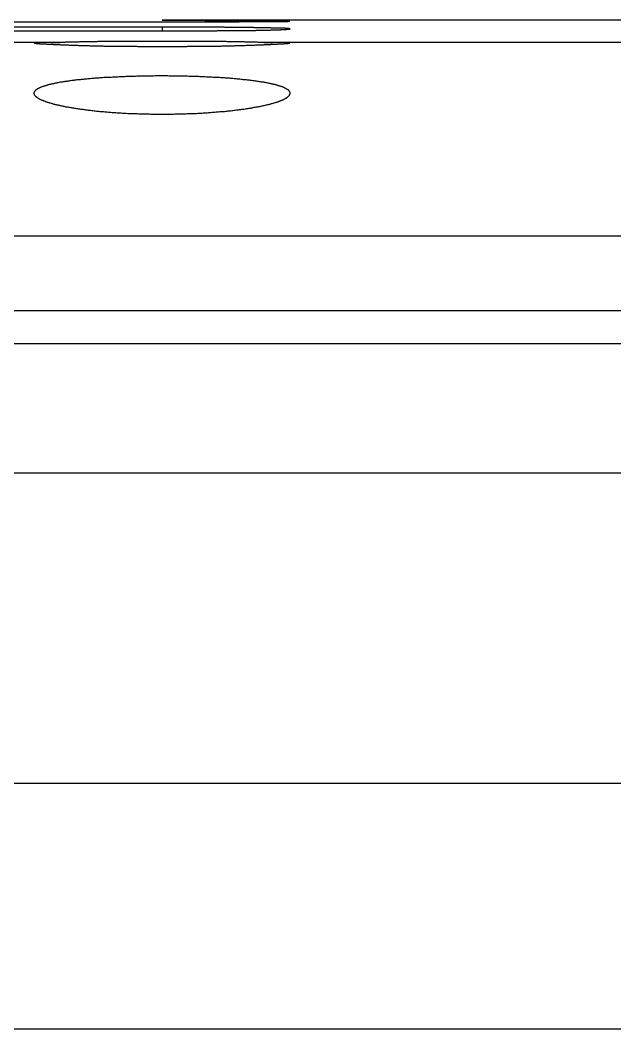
# Model space of a CAD drawing. Header units: millimetres. Extents: x -945625 to 316, y 6 to 533140.
# Drawn here: x -945368.2 to -945364.37, y 532390.01 to 532396.51 of the extents above; entities that cross this region are included whole.
import ezdxf

# ---------------------------------------------------------------- set-up
doc = ezdxf.new("R2010")
doc.units = ezdxf.units.MM
doc.header["$LTSCALE"] = 4

msp = doc.modelspace()

# ---------------------------------------------------------------- linework, layer by layer
at = {"color": 7, "linetype": 'Continuous'}
for p, q in [((-945370.2844, 532396.4981), (-945367.2844, 532396.4981)), ((-945354.8844, 532396.5092), (-945367.2844, 532396.5092)), ((-945367.2844, 532396.4646), (-945370.2844, 532396.4646)), ((-945370.2844, 532396.4399), (-945367.2844, 532396.4399)), ((-945367.2844, 532396.4646), (-945367.2844, 532396.4399)), ((-945367.9958, 532396.3653), (-945369.9729, 532396.3653)), ((-945367.9958, 532396.3652), (-945367.9406, 532396.3652)), ((-945366.6282, 532396.3652), (-945366.573, 532396.3652)), ((-945354.8844, 532396.3653), (-945366.573, 532396.3653)), ((-945354.8844, 532395.118), (-945400.8844, 532395.118)), ((-945400.8844, 532394.6388), (-945354.8844, 532394.6388)), ((-945462.6844, 532394.425), (-945343.4844, 532394.425)), ((-945343.4844, 532393.589), (-945462.6844, 532393.589)), ((-945343.4844, 532391.5908), (-945462.6844, 532391.5908)), ((-945454.4844, 532390.0092), (-945353.8844, 532390.0092))]:
    msp.add_line(p, q, dxfattribs=at)
for points in [[(-945367.2845, 532396.4977), (-945367.2775, 532396.4977), (-945367.2705, 532396.4977), (-945367.2635, 532396.4977), (-945367.2575, 532396.4977), (-945367.2505, 532396.4977), (-945367.2435, 532396.4977), (-945367.2365, 532396.4977), (-945367.2295, 532396.4977), (-945367.2235, 532396.4977), (-945367.2165, 532396.4977), (-945367.2095, 532396.4977), (-945367.2025, 532396.4977), (-945367.1965, 532396.4977), (-945367.1895, 532396.4977), (-945367.1825, 532396.4977), (-945367.1755, 532396.4977), (-945367.1695, 532396.4977), (-945367.1625, 532396.4977), (-945367.1555, 532396.4977), (-945367.1495, 532396.4977), (-945367.1425, 532396.4977), (-945367.1355, 532396.4977), (-945367.1295, 532396.4987), (-945367.1225, 532396.4987), (-945367.1165, 532396.4987), (-945367.1095, 532396.4987), (-945367.1025, 532396.4987), (-945367.0965, 532396.4987), (-945367.0895, 532396.4987), (-945367.0835, 532396.4987), (-945367.0765, 532396.4987), (-945367.0705, 532396.4987), (-945367.0635, 532396.4987), (-945367.0575, 532396.4987), (-945367.0505, 532396.4987), (-945367.0445, 532396.4987), (-945367.0375, 532396.4987), (-945367.0315, 532396.4987), (-945367.0245, 532396.4987), (-945367.0185, 532396.4987), (-945367.0125, 532396.4987), (-945367.0055, 532396.4987), (-945366.9995, 532396.4987), (-945366.9935, 532396.4987), (-945366.9865, 532396.4987), (-945366.9805, 532396.4987), (-945366.9745, 532396.4987), (-945366.9685, 532396.4987), (-945366.9615, 532396.4987), (-945366.9555, 532396.4987), (-945366.9495, 532396.4987), (-945366.9435, 532396.4987), (-945366.9375, 532396.4987), (-945366.9315, 532396.4987), (-945366.9255, 532396.4987), (-945366.9195, 532396.4987), (-945366.9125, 532396.4987), (-945366.9065, 532396.4987), (-945366.9005, 532396.4987), (-945366.8945, 532396.4987), (-945366.8895, 532396.4987), (-945366.8835, 532396.4987), (-945366.8775, 532396.4987), (-945366.8715, 532396.4987), (-945366.8655, 532396.4987), (-945366.8595, 532396.4987), (-945366.8535, 532396.4987), (-945366.8485, 532396.4987), (-945366.8425, 532396.4987), (-945366.8365, 532396.4987), (-945366.8315, 532396.4987), (-945366.8255, 532396.4987), (-945366.8195, 532396.4987), (-945366.8145, 532396.4987), (-945366.8085, 532396.4987), (-945366.8035, 532396.4987), (-945366.7975, 532396.4987), (-945366.7925, 532396.4987), (-945366.7865, 532396.4987), (-945366.7815, 532396.4997), (-945366.7755, 532396.4997), (-945366.7705, 532396.4997), (-945366.7655, 532396.4997), (-945366.7595, 532396.4997), (-945366.7545, 532396.4997), (-945366.7495, 532396.4997), (-945366.7445, 532396.4997), (-945366.7395, 532396.4997), (-945366.7335, 532396.4997), (-945366.7285, 532396.4997), (-945366.7235, 532396.4997), (-945366.7185, 532396.4997), (-945366.7145, 532396.4997), (-945366.7095, 532396.4997), (-945366.7045, 532396.4997), (-945366.6995, 532396.4997), (-945366.6945, 532396.4997), (-945366.6905, 532396.4997), (-945366.6855, 532396.4997), (-945366.6805, 532396.4997), (-945366.6765, 532396.4997), (-945366.6715, 532396.4997), (-945366.6675, 532396.4997), (-945366.6625, 532396.4997), (-945366.6585, 532396.4997), (-945366.6535, 532396.4997), (-945366.6495, 532396.4997), (-945366.6455, 532396.4997), (-945366.6405, 532396.4997), (-945366.6365, 532396.4997), (-945366.6325, 532396.4997), (-945366.6285, 532396.4997), (-945366.6245, 532396.4997), (-945366.6205, 532396.5007), (-945366.6165, 532396.5007), (-945366.6125, 532396.5007), (-945366.6085, 532396.5007), (-945366.6045, 532396.5007), (-945366.6005, 532396.5007), (-945366.5975, 532396.5007), (-945366.5935, 532396.5007), (-945366.5895, 532396.5007), (-945366.5865, 532396.5007), (-945366.5825, 532396.5007), (-945366.5795, 532396.5007), (-945366.5755, 532396.5007), (-945366.5725, 532396.5007), (-945366.5685, 532396.5007), (-945366.5655, 532396.5007), (-945366.5625, 532396.5007), (-945366.5595, 532396.5007), (-945366.5555, 532396.5007), (-945366.5525, 532396.5007), (-945366.5495, 532396.5007), (-945366.5465, 532396.5007), (-945366.5435, 532396.5007), (-945366.5405, 532396.5007), (-945366.5375, 532396.5007), (-945366.5345, 532396.5007), (-945366.5325, 532396.5007), (-945366.5295, 532396.5007), (-945366.5265, 532396.5007), (-945366.5245, 532396.5017), (-945366.5215, 532396.5017), (-945366.5185, 532396.5017), (-945366.5165, 532396.5017), (-945366.5135, 532396.5017), (-945366.5115, 532396.5017), (-945366.5095, 532396.5017), (-945366.5065, 532396.5017), (-945366.5045, 532396.5017), (-945366.5025, 532396.5017), (-945366.5005, 532396.5017), (-945366.4985, 532396.5017), (-945366.4965, 532396.5017), (-945366.4925, 532396.5017), (-945366.4905, 532396.5017), (-945366.4885, 532396.5017), (-945366.4865, 532396.5017), (-945366.4835, 532396.5017), (-945366.4815, 532396.5017), (-945366.4785, 532396.5017), (-945366.4755, 532396.5017), (-945366.4725, 532396.5017), (-945366.4705, 532396.5027), (-945366.4675, 532396.5027), (-945366.4645, 532396.5027), (-945366.4625, 532396.5027), (-945366.4605, 532396.5027), (-945366.4635, 532396.5037), (-945366.4655, 532396.5037), (-945366.4685, 532396.5037), (-945366.4715, 532396.5037), (-945366.4735, 532396.5037), (-945366.4765, 532396.5037), (-945366.4805, 532396.5037), (-945366.4835, 532396.5037), (-945366.4855, 532396.5037), (-945366.4885, 532396.5037), (-945366.4905, 532396.5037), (-945366.4925, 532396.5037), (-945366.4945, 532396.5037), (-945366.4985, 532396.5037), (-945366.5005, 532396.5037), (-945366.5025, 532396.5037), (-945366.5045, 532396.5037), (-945366.5065, 532396.5047), (-945366.5095, 532396.5047), (-945366.5115, 532396.5047), (-945366.5135, 532396.5047), (-945366.5165, 532396.5047), (-945366.5185, 532396.5047), (-945366.5215, 532396.5047), (-945366.5245, 532396.5047), (-945366.5265, 532396.5047), (-945366.5295, 532396.5047), (-945366.5325, 532396.5047), (-945366.5355, 532396.5047), (-945366.5385, 532396.5047), (-945366.5405, 532396.5047), (-945366.5435, 532396.5047), (-945366.5465, 532396.5047), (-945366.5495, 532396.5047), (-945366.5535, 532396.5047), (-945366.5565, 532396.5047), (-945366.5595, 532396.5047), (-945366.5625, 532396.5047), (-945366.5665, 532396.5047), (-945366.5695, 532396.5047), (-945366.5725, 532396.5047), (-945366.5765, 532396.5047), (-945366.5795, 532396.5047), (-945366.5835, 532396.5047), (-945366.5865, 532396.5047), (-945366.5905, 532396.5047), (-945366.5945, 532396.5047), (-945366.5975, 532396.5047), (-945366.6015, 532396.5047), (-945366.6055, 532396.5047), (-945366.6095, 532396.5047), (-945366.6135, 532396.5047), (-945366.6175, 532396.5047), (-945366.6215, 532396.5047), (-945366.6255, 532396.5047), (-945366.6295, 532396.5047), (-945366.6335, 532396.5047), (-945366.6375, 532396.5057), (-945366.6415, 532396.5057), (-945366.6455, 532396.5057), (-945366.6505, 532396.5057), (-945366.6545, 532396.5057), (-945366.6585, 532396.5057), (-945366.6635, 532396.5057), (-945366.6675, 532396.5057), (-945366.6725, 532396.5057), (-945366.6765, 532396.5057), (-945366.6815, 532396.5057), (-945366.6865, 532396.5057), (-945366.6905, 532396.5057), (-945366.6955, 532396.5057), (-945366.7005, 532396.5057), (-945366.7045, 532396.5057), (-945366.7095, 532396.5057), (-945366.7145, 532396.5057), (-945366.7195, 532396.5057), (-945366.7245, 532396.5057), (-945366.7295, 532396.5057), (-945366.7345, 532396.5057), (-945366.7395, 532396.5057), (-945366.7445, 532396.5057), (-945366.7495, 532396.5057), (-945366.7545, 532396.5057), (-945366.7595, 532396.5057), (-945366.7655, 532396.5057), (-945366.7705, 532396.5057), (-945366.7755, 532396.5057), (-945366.7815, 532396.5057), (-945366.7865, 532396.5057), (-945366.7915, 532396.5057), (-945366.7975, 532396.5057), (-945366.8025, 532396.5057), (-945366.8085, 532396.5057), (-945366.8135, 532396.5057), (-945366.8195, 532396.5057), (-945366.8255, 532396.5057), (-945366.8305, 532396.5057), (-945366.8365, 532396.5057), (-945366.8425, 532396.5057), (-945366.8475, 532396.5057), (-945366.8535, 532396.5057), (-945366.8595, 532396.5057), (-945366.8655, 532396.5057), (-945366.8715, 532396.5057), (-945366.8775, 532396.5057), (-945366.8835, 532396.5057), (-945366.8895, 532396.5057), (-945366.8955, 532396.5057), (-945366.9015, 532396.5057), (-945366.9075, 532396.5057), (-945366.9135, 532396.5057), (-945366.9195, 532396.5057), (-945366.9255, 532396.5057), (-945366.9315, 532396.5057), (-945366.9375, 532396.5057), (-945366.9435, 532396.5057), (-945366.9505, 532396.5057), (-945366.9565, 532396.5057), (-945366.9625, 532396.5057), (-945366.9685, 532396.5057), (-945366.9755, 532396.5057), (-945366.9815, 532396.5057), (-945366.9875, 532396.5057), (-945366.9945, 532396.5057), (-945367.0005, 532396.5057), (-945367.0065, 532396.5057), (-945367.0135, 532396.5067), (-945367.0195, 532396.5067), (-945367.0255, 532396.5067), (-945367.0325, 532396.5067), (-945367.0385, 532396.5067), (-945367.0455, 532396.5067), (-945367.0515, 532396.5067), (-945367.0585, 532396.5067), (-945367.0645, 532396.5067), (-945367.0715, 532396.5067), (-945367.0775, 532396.5067), (-945367.0845, 532396.5067), (-945367.0905, 532396.5067), (-945367.0975, 532396.5067), (-945367.1035, 532396.5067), (-945367.1105, 532396.5067), (-945367.1175, 532396.5067), (-945367.1235, 532396.5067), (-945367.1305, 532396.5067), (-945367.1365, 532396.5067), (-945367.1435, 532396.5067), (-945367.1505, 532396.5067), (-945367.1565, 532396.5067), (-945367.1635, 532396.5067), (-945367.1705, 532396.5067), (-945367.1765, 532396.5067), (-945367.1835, 532396.5067), (-945367.1905, 532396.5067), (-945367.1965, 532396.5067), (-945367.2035, 532396.5067), (-945367.2105, 532396.5067), (-945367.2165, 532396.5067), (-945367.2235, 532396.5067), (-945367.2305, 532396.5067), (-945367.2375, 532396.5067), (-945367.2435, 532396.5067), (-945367.2505, 532396.5067), (-945367.2575, 532396.5067), (-945367.2645, 532396.5067), (-945367.2705, 532396.5067), (-945367.2775, 532396.5067), (-945367.2845, 532396.5067)], [(-945367.2845, 532396.4397), (-945367.2775, 532396.4397), (-945367.2705, 532396.4397), (-945367.2635, 532396.4397), (-945367.2575, 532396.4397), (-945367.2505, 532396.4397), (-945367.2435, 532396.4397), (-945367.2365, 532396.4397), (-945367.2295, 532396.4397), (-945367.2235, 532396.4397), (-945367.2165, 532396.4397), (-945367.2095, 532396.4397), (-945367.2025, 532396.4397), (-945367.1965, 532396.4397), (-945367.1895, 532396.4397), (-945367.1825, 532396.4397), (-945367.1755, 532396.4397), (-945367.1695, 532396.4397), (-945367.1625, 532396.4397), (-945367.1555, 532396.4397), (-945367.1495, 532396.4397), (-945367.1425, 532396.4397), (-945367.1355, 532396.4397), (-945367.1295, 532396.4397), (-945367.1225, 532396.4397), (-945367.1165, 532396.4397), (-945367.1095, 532396.4397), (-945367.1025, 532396.4397), (-945367.0965, 532396.4407), (-945367.0895, 532396.4407), (-945367.0835, 532396.4407), (-945367.0765, 532396.4407), (-945367.0705, 532396.4407), (-945367.0635, 532396.4407), (-945367.0575, 532396.4407), (-945367.0505, 532396.4407), (-945367.0445, 532396.4407), (-945367.0375, 532396.4407), (-945367.0315, 532396.4407), (-945367.0245, 532396.4407), (-945367.0185, 532396.4407), (-945367.0125, 532396.4407), (-945367.0055, 532396.4407), (-945366.9995, 532396.4407), (-945366.9935, 532396.4407), (-945366.9865, 532396.4407), (-945366.9805, 532396.4407), (-945366.9745, 532396.4407), (-945366.9685, 532396.4407), (-945366.9615, 532396.4407), (-945366.9555, 532396.4407), (-945366.9495, 532396.4407), (-945366.9435, 532396.4407), (-945366.9375, 532396.4407), (-945366.9315, 532396.4407), (-945366.9255, 532396.4417), (-945366.9195, 532396.4417), (-945366.9125, 532396.4417), (-945366.9065, 532396.4417), (-945366.9005, 532396.4417), (-945366.8945, 532396.4417), (-945366.8895, 532396.4417), (-945366.8835, 532396.4417), (-945366.8775, 532396.4417), (-945366.8715, 532396.4417), (-945366.8655, 532396.4417), (-945366.8595, 532396.4417), (-945366.8535, 532396.4417), (-945366.8485, 532396.4417), (-945366.8425, 532396.4417), (-945366.8365, 532396.4417), (-945366.8315, 532396.4417), (-945366.8255, 532396.4417), (-945366.8195, 532396.4427), (-945366.8145, 532396.4427), (-945366.8085, 532396.4427), (-945366.8035, 532396.4427), (-945366.7975, 532396.4427), (-945366.7925, 532396.4427), (-945366.7865, 532396.4427), (-945366.7815, 532396.4427), (-945366.7755, 532396.4427), (-945366.7705, 532396.4427), (-945366.7655, 532396.4427), (-945366.7595, 532396.4427), (-945366.7545, 532396.4427), (-945366.7495, 532396.4427), (-945366.7445, 532396.4427), (-945366.7395, 532396.4437), (-945366.7335, 532396.4437), (-945366.7285, 532396.4437), (-945366.7235, 532396.4437), (-945366.7185, 532396.4437), (-945366.7145, 532396.4437), (-945366.7095, 532396.4437), (-945366.7045, 532396.4437), (-945366.6995, 532396.4437), (-945366.6945, 532396.4437), (-945366.6905, 532396.4437), (-945366.6855, 532396.4437), (-945366.6805, 532396.4437), (-945366.6765, 532396.4447), (-945366.6715, 532396.4447), (-945366.6675, 532396.4447), (-945366.6625, 532396.4447), (-945366.6585, 532396.4447), (-945366.6535, 532396.4447), (-945366.6495, 532396.4447), (-945366.6455, 532396.4447), (-945366.6405, 532396.4447), (-945366.6365, 532396.4447), (-945366.6325, 532396.4447), (-945366.6285, 532396.4447), (-945366.6245, 532396.4457), (-945366.6205, 532396.4457), (-945366.6165, 532396.4457), (-945366.6125, 532396.4457), (-945366.6085, 532396.4457), (-945366.6045, 532396.4457), (-945366.6005, 532396.4457), (-945366.5975, 532396.4457), (-945366.5935, 532396.4457), (-945366.5895, 532396.4457), (-945366.5865, 532396.4457), (-945366.5825, 532396.4467), (-945366.5795, 532396.4467), (-945366.5755, 532396.4467), (-945366.5725, 532396.4467), (-945366.5685, 532396.4467), (-945366.5655, 532396.4467), (-945366.5625, 532396.4467), (-945366.5595, 532396.4467), (-945366.5555, 532396.4467), (-945366.5525, 532396.4467), (-945366.5495, 532396.4467), (-945366.5465, 532396.4477), (-945366.5435, 532396.4477), (-945366.5405, 532396.4477), (-945366.5375, 532396.4477), (-945366.5345, 532396.4477), (-945366.5325, 532396.4477), (-945366.5295, 532396.4477), (-945366.5265, 532396.4477), (-945366.5245, 532396.4477), (-945366.5215, 532396.4477), (-945366.5185, 532396.4487), (-945366.5165, 532396.4487), (-945366.5135, 532396.4487), (-945366.5115, 532396.4487), (-945366.5095, 532396.4487), (-945366.5065, 532396.4487), (-945366.5045, 532396.4487), (-945366.5025, 532396.4487), (-945366.5005, 532396.4487), (-945366.4985, 532396.4487), (-945366.4965, 532396.4497), (-945366.4925, 532396.4497), (-945366.4905, 532396.4497), (-945366.4885, 532396.4497), (-945366.4865, 532396.4497), (-945366.4835, 532396.4497), (-945366.4815, 532396.4497), (-945366.4785, 532396.4507), (-945366.4755, 532396.4507), (-945366.4725, 532396.4507), (-945366.4695, 532396.4507), (-945366.4675, 532396.4507), (-945366.4645, 532396.4517), (-945366.4625, 532396.4517), (-945366.4605, 532396.4517), (-945366.4595, 532396.4537), (-945366.4615, 532396.4537), (-945366.4635, 532396.4537), (-945366.4655, 532396.4547), (-945366.4685, 532396.4547), (-945366.4715, 532396.4547), (-945366.4735, 532396.4547), (-945366.4765, 532396.4557), (-945366.4805, 532396.4557), (-945366.4835, 532396.4557), (-945366.4855, 532396.4557), (-945366.4885, 532396.4557), (-945366.4905, 532396.4567), (-945366.4925, 532396.4567), (-945366.4945, 532396.4567), (-945366.4985, 532396.4567), (-945366.5005, 532396.4567), (-945366.5025, 532396.4567), (-945366.5045, 532396.4567), (-945366.5065, 532396.4567), (-945366.5095, 532396.4567), (-945366.5115, 532396.4567), (-945366.5135, 532396.4577), (-945366.5165, 532396.4577), (-945366.5185, 532396.4577), (-945366.5215, 532396.4577), (-945366.5245, 532396.4577), (-945366.5265, 532396.4577), (-945366.5295, 532396.4577), (-945366.5325, 532396.4577), (-945366.5355, 532396.4577), (-945366.5385, 532396.4577), (-945366.5405, 532396.4577), (-945366.5435, 532396.4587), (-945366.5465, 532396.4587), (-945366.5495, 532396.4587), (-945366.5535, 532396.4587), (-945366.5565, 532396.4587), (-945366.5595, 532396.4587), (-945366.5625, 532396.4587), (-945366.5665, 532396.4587), (-945366.5695, 532396.4587), (-945366.5725, 532396.4587), (-945366.5765, 532396.4587), (-945366.5795, 532396.4587), (-945366.5835, 532396.4597), (-945366.5865, 532396.4597), (-945366.5905, 532396.4597), (-945366.5945, 532396.4597), (-945366.5975, 532396.4597), (-945366.6015, 532396.4597), (-945366.6055, 532396.4597), (-945366.6095, 532396.4597), (-945366.6135, 532396.4597), (-945366.6175, 532396.4597), (-945366.6215, 532396.4597), (-945366.6255, 532396.4597), (-945366.6295, 532396.4597), (-945366.6335, 532396.4607), (-945366.6375, 532396.4607), (-945366.6415, 532396.4607), (-945366.6455, 532396.4607), (-945366.6505, 532396.4607), (-945366.6545, 532396.4607), (-945366.6585, 532396.4607), (-945366.6635, 532396.4607), (-945366.6675, 532396.4607), (-945366.6725, 532396.4607), (-945366.6765, 532396.4607), (-945366.6815, 532396.4607), (-945366.6855, 532396.4607), (-945366.6905, 532396.4607), (-945366.6955, 532396.4617), (-945366.7005, 532396.4617), (-945366.7045, 532396.4617), (-945366.7095, 532396.4617), (-945366.7145, 532396.4617), (-945366.7195, 532396.4617), (-945366.7245, 532396.4617), (-945366.7295, 532396.4617), (-945366.7345, 532396.4617), (-945366.7395, 532396.4617), (-945366.7445, 532396.4617), (-945366.7495, 532396.4617), (-945366.7545, 532396.4617), (-945366.7595, 532396.4617), (-945366.7655, 532396.4617), (-945366.7705, 532396.4617), (-945366.7755, 532396.4627), (-945366.7815, 532396.4627), (-945366.7865, 532396.4627), (-945366.7915, 532396.4627), (-945366.7975, 532396.4627), (-945366.8025, 532396.4627), (-945366.8085, 532396.4627), (-945366.8135, 532396.4627), (-945366.8195, 532396.4627), (-945366.8255, 532396.4627), (-945366.8305, 532396.4627), (-945366.8365, 532396.4627), (-945366.8425, 532396.4627), (-945366.8475, 532396.4627), (-945366.8535, 532396.4627), (-945366.8595, 532396.4627), (-945366.8655, 532396.4627), (-945366.8715, 532396.4627), (-945366.8775, 532396.4627), (-945366.8835, 532396.4637), (-945366.8895, 532396.4637), (-945366.8955, 532396.4637), (-945366.9015, 532396.4637), (-945366.9075, 532396.4637), (-945366.9135, 532396.4637), (-945366.9195, 532396.4637), (-945366.9255, 532396.4637), (-945366.9315, 532396.4637), (-945366.9375, 532396.4637), (-945366.9435, 532396.4637), (-945366.9505, 532396.4637), (-945366.9565, 532396.4637), (-945366.9625, 532396.4637), (-945366.9685, 532396.4637), (-945366.9755, 532396.4637), (-945366.9815, 532396.4637), (-945366.9875, 532396.4637), (-945366.9945, 532396.4637), (-945367.0005, 532396.4637), (-945367.0065, 532396.4637), (-945367.0135, 532396.4637), (-945367.0195, 532396.4637), (-945367.0255, 532396.4637), (-945367.0325, 532396.4637), (-945367.0385, 532396.4637), (-945367.0455, 532396.4637), (-945367.0515, 532396.4637), (-945367.0585, 532396.4637), (-945367.0645, 532396.4647), (-945367.0715, 532396.4647), (-945367.0775, 532396.4647), (-945367.0845, 532396.4647), (-945367.0905, 532396.4647), (-945367.0975, 532396.4647), (-945367.1035, 532396.4647), (-945367.1105, 532396.4647), (-945367.1165, 532396.4647), (-945367.1235, 532396.4647), (-945367.1305, 532396.4647), (-945367.1365, 532396.4647), (-945367.1435, 532396.4647), (-945367.1505, 532396.4647), (-945367.1565, 532396.4647), (-945367.1635, 532396.4647), (-945367.1705, 532396.4647), (-945367.1765, 532396.4647), (-945367.1835, 532396.4647), (-945367.1905, 532396.4647), (-945367.1965, 532396.4647), (-945367.2035, 532396.4647), (-945367.2105, 532396.4647), (-945367.2165, 532396.4647), (-945367.2235, 532396.4647), (-945367.2305, 532396.4647), (-945367.2375, 532396.4647), (-945367.2435, 532396.4647), (-945367.2505, 532396.4647), (-945367.2575, 532396.4647), (-945367.2645, 532396.4647), (-945367.2705, 532396.4647), (-945367.2775, 532396.4647), (-945367.2845, 532396.4647)], [(-945367.9405, 532396.3647), (-945367.9455, 532396.3647), (-945367.9495, 532396.3647), (-945367.9545, 532396.3657), (-945367.9585, 532396.3657), (-945367.9635, 532396.3657), (-945367.9675, 532396.3657), (-945367.9725, 532396.3657), (-945367.9765, 532396.3657), (-945367.9805, 532396.3657), (-945367.9845, 532396.3657), (-945367.9885, 532396.3657), (-945367.9925, 532396.3657), (-945367.9965, 532396.3657), (-945368.0005, 532396.3657), (-945368.0045, 532396.3657), (-945368.0085, 532396.3657), (-945368.0115, 532396.3657), (-945368.0155, 532396.3657), (-945368.0185, 532396.3657), (-945368.0225, 532396.3657), (-945368.0255, 532396.3647), (-945368.0295, 532396.3647), (-945368.0325, 532396.3647), (-945368.0355, 532396.3647), (-945368.0385, 532396.3647), (-945368.0415, 532396.3647), (-945368.0445, 532396.3647), (-945368.0475, 532396.3647), (-945368.0505, 532396.3647), (-945368.0535, 532396.3647), (-945368.0565, 532396.3647), (-945368.0585, 532396.3647), (-945368.0615, 532396.3647), (-945368.0645, 532396.3647), (-945368.0665, 532396.3647), (-945368.0715, 532396.3647), (-945368.0755, 532396.3647), (-945368.0775, 532396.3647), (-945368.0795, 532396.3647), (-945368.0815, 532396.3647), (-945368.0835, 532396.3647), (-945368.0875, 532396.3647), (-945368.0895, 532396.3647), (-945368.0925, 532396.3637), (-945368.0955, 532396.3637), (-945368.0985, 532396.3637), (-945368.1005, 532396.3637), (-945368.1025, 532396.3637), (-945368.1055, 532396.3637), (-945368.1075, 532396.3627), (-945368.1055, 532396.3607), (-945368.1025, 532396.3607), (-945368.0995, 532396.3607), (-945368.0975, 532396.3597), (-945368.0945, 532396.3597), (-945368.0915, 532396.3597), (-945368.0895, 532396.3597), (-945368.0865, 532396.3587), (-945368.0845, 532396.3587), (-945368.0825, 532396.3587), (-945368.0805, 532396.3587), (-945368.0765, 532396.3587), (-945368.0745, 532396.3577), (-945368.0725, 532396.3577), (-945368.0695, 532396.3577), (-945368.0675, 532396.3577), (-945368.0645, 532396.3577), (-945368.0625, 532396.3577), (-945368.0595, 532396.3567), (-945368.0575, 532396.3567), (-945368.0545, 532396.3567), (-945368.0515, 532396.3567), (-945368.0485, 532396.3567), (-945368.0455, 532396.3567), (-945368.0435, 532396.3557), (-945368.0395, 532396.3557), (-945368.0365, 532396.3557), (-945368.0335, 532396.3557), (-945368.0305, 532396.3557), (-945368.0275, 532396.3547), (-945368.0235, 532396.3547), (-945368.0205, 532396.3547), (-945368.0165, 532396.3547), (-945368.0135, 532396.3547), (-945368.0095, 532396.3547), (-945368.0055, 532396.3537), (-945368.0025, 532396.3537), (-945367.9985, 532396.3537), (-945367.9945, 532396.3537), (-945367.9905, 532396.3537), (-945367.9865, 532396.3527), (-945367.9825, 532396.3527), (-945367.9785, 532396.3527), (-945367.9735, 532396.3527), (-945367.9695, 532396.3527), (-945367.9655, 532396.3527), (-945367.9605, 532396.3517), (-945367.9565, 532396.3517), (-945367.9515, 532396.3517), (-945367.9475, 532396.3517), (-945367.9425, 532396.3517), (-945367.9375, 532396.3507), (-945367.9335, 532396.3507), (-945367.9285, 532396.3507), (-945367.9235, 532396.3507), (-945367.9185, 532396.3507), (-945367.9135, 532396.3497), (-945367.9085, 532396.3497), (-945367.9035, 532396.3497), (-945367.8985, 532396.3497), (-945367.8935, 532396.3497), (-945367.8885, 532396.3497), (-945367.8825, 532396.3487), (-945367.8775, 532396.3487), (-945367.8725, 532396.3487), (-945367.8665, 532396.3487), (-945367.8615, 532396.3487), (-945367.8555, 532396.3477), (-945367.8505, 532396.3477), (-945367.8445, 532396.3477), (-945367.8395, 532396.3477), (-945367.8335, 532396.3477), (-945367.8275, 532396.3477), (-945367.8225, 532396.3467), (-945367.8165, 532396.3467), (-945367.8105, 532396.3467), (-945367.8045, 532396.3467), (-945367.7985, 532396.3467), (-945367.7925, 532396.3467), (-945367.7865, 532396.3457), (-945367.7805, 532396.3457), (-945367.7745, 532396.3457), (-945367.7685, 532396.3457), (-945367.7625, 532396.3457), (-945367.7565, 532396.3457), (-945367.7505, 532396.3447), (-945367.7435, 532396.3447), (-945367.7375, 532396.3447), (-945367.7315, 532396.3447), (-945367.7245, 532396.3447), (-945367.7185, 532396.3447), (-945367.7125, 532396.3447), (-945367.7055, 532396.3437), (-945367.6995, 532396.3437), (-945367.6925, 532396.3437), (-945367.6865, 532396.3437), (-945367.6795, 532396.3437), (-945367.6735, 532396.3437), (-945367.6665, 532396.3437), (-945367.6595, 532396.3427), (-945367.6525, 532396.3427), (-945367.6465, 532396.3427), (-945367.6395, 532396.3427), (-945367.6325, 532396.3427), (-945367.6255, 532396.3427), (-945367.6195, 532396.3427), (-945367.6125, 532396.3427), (-945367.6055, 532396.3417), (-945367.5985, 532396.3417), (-945367.5915, 532396.3417), (-945367.5845, 532396.3417), (-945367.5775, 532396.3417), (-945367.5705, 532396.3417), (-945367.5635, 532396.3417), (-945367.5565, 532396.3417), (-945367.5495, 532396.3417), (-945367.5415, 532396.3417), (-945367.5345, 532396.3407), (-945367.5275, 532396.3407), (-945367.5205, 532396.3407), (-945367.5135, 532396.3407), (-945367.5055, 532396.3407), (-945367.4985, 532396.3407), (-945367.4915, 532396.3407), (-945367.4845, 532396.3407), (-945367.4765, 532396.3407), (-945367.4695, 532396.3407), (-945367.4615, 532396.3407), (-945367.4545, 532396.3407), (-945367.4475, 532396.3407), (-945367.4395, 532396.3397), (-945367.4325, 532396.3397), (-945367.4245, 532396.3397), (-945367.4175, 532396.3397), (-945367.4095, 532396.3397), (-945367.4025, 532396.3397), (-945367.3945, 532396.3397), (-945367.3875, 532396.3397), (-945367.3795, 532396.3397), (-945367.3725, 532396.3397), (-945367.3645, 532396.3397), (-945367.3575, 532396.3397), (-945367.3495, 532396.3397), (-945367.3415, 532396.3397), (-945367.3345, 532396.3397), (-945367.3265, 532396.3397), (-945367.3185, 532396.3397), (-945367.3115, 532396.3397), (-945367.3035, 532396.3397), (-945367.2955, 532396.3397), (-945367.2885, 532396.3397), (-945367.2805, 532396.3397), (-945367.2725, 532396.3397), (-945367.2645, 532396.3397), (-945367.2575, 532396.3397), (-945367.2495, 532396.3397), (-945367.2415, 532396.3397), (-945367.2335, 532396.3397), (-945367.2255, 532396.3397), (-945367.2185, 532396.3397), (-945367.2105, 532396.3397), (-945367.2025, 532396.3397), (-945367.1945, 532396.3397), (-945367.1875, 532396.3397), (-945367.1795, 532396.3397), (-945367.1715, 532396.3397), (-945367.1645, 532396.3397), (-945367.1565, 532396.3397), (-945367.1485, 532396.3397), (-945367.1415, 532396.3397), (-945367.1335, 532396.3397), (-945367.1255, 532396.3397), (-945367.1185, 532396.3407), (-945367.1105, 532396.3407), (-945367.1035, 532396.3407), (-945367.0955, 532396.3407), (-945367.0875, 532396.3407), (-945367.0805, 532396.3407), (-945367.0725, 532396.3407), (-945367.0655, 532396.3407), (-945367.0575, 532396.3407), (-945367.0505, 532396.3407), (-945367.0425, 532396.3407), (-945367.0355, 532396.3407), (-945367.0285, 532396.3407), (-945367.0205, 532396.3417), (-945367.0135, 532396.3417), (-945367.0065, 532396.3417), (-945366.9985, 532396.3417), (-945366.9915, 532396.3417), (-945366.9845, 532396.3417), (-945366.9775, 532396.3417), (-945366.9695, 532396.3417), (-945366.9625, 532396.3417), (-945366.9555, 532396.3427), (-945366.9485, 532396.3427), (-945366.9415, 532396.3427), (-945366.9345, 532396.3427), (-945366.9275, 532396.3427), (-945366.9205, 532396.3427), (-945366.9135, 532396.3427), (-945366.9065, 532396.3427), (-945366.8995, 532396.3437), (-945366.8925, 532396.3437), (-945366.8855, 532396.3437), (-945366.8785, 532396.3437), (-945366.8715, 532396.3437), (-945366.8655, 532396.3437), (-945366.8585, 532396.3437), (-945366.8515, 532396.3447), (-945366.8455, 532396.3447), (-945366.8385, 532396.3447), (-945366.8325, 532396.3447), (-945366.8255, 532396.3447), (-945366.8195, 532396.3447), (-945366.8135, 532396.3457), (-945366.8065, 532396.3457), (-945366.8005, 532396.3457), (-945366.7945, 532396.3457), (-945366.7885, 532396.3457), (-945366.7815, 532396.3457), (-945366.7755, 532396.3467), (-945366.7695, 532396.3467), (-945366.7635, 532396.3467), (-945366.7575, 532396.3467), (-945366.7525, 532396.3467), (-945366.7465, 532396.3467), (-945366.7405, 532396.3477), (-945366.7345, 532396.3477), (-945366.7285, 532396.3477), (-945366.7235, 532396.3477), (-945366.7175, 532396.3477), (-945366.7125, 532396.3477), (-945366.7065, 532396.3487), (-945366.7015, 532396.3487), (-945366.6955, 532396.3487), (-945366.6905, 532396.3487), (-945366.6855, 532396.3487), (-945366.6805, 532396.3497), (-945366.6745, 532396.3497), (-945366.6695, 532396.3497), (-945366.6645, 532396.3497), (-945366.6595, 532396.3497), (-945366.6545, 532396.3497), (-945366.6495, 532396.3507), (-945366.6445, 532396.3507), (-945366.6405, 532396.3507), (-945366.6355, 532396.3507), (-945366.6305, 532396.3507), (-945366.6265, 532396.3517), (-945366.6215, 532396.3517), (-945366.6165, 532396.3517), (-945366.6125, 532396.3517), (-945366.6085, 532396.3517), (-945366.6035, 532396.3527), (-945366.5995, 532396.3527), (-945366.5955, 532396.3527), (-945366.5915, 532396.3527), (-945366.5865, 532396.3527), (-945366.5825, 532396.3527), (-945366.5785, 532396.3537), (-945366.5745, 532396.3537), (-945366.5715, 532396.3537), (-945366.5675, 532396.3537), (-945366.5635, 532396.3537), (-945366.5595, 532396.3547), (-945366.5565, 532396.3547), (-945366.5525, 532396.3547), (-945366.5495, 532396.3547), (-945366.5455, 532396.3547), (-945366.5425, 532396.3547), (-945366.5385, 532396.3557), (-945366.5355, 532396.3557), (-945366.5325, 532396.3557), (-945366.5295, 532396.3557), (-945366.5265, 532396.3557), (-945366.5235, 532396.3567), (-945366.5205, 532396.3567), (-945366.5175, 532396.3567), (-945366.5145, 532396.3567), (-945366.5115, 532396.3567), (-945366.5095, 532396.3567), (-945366.5065, 532396.3577), (-945366.5035, 532396.3577), (-945366.4995, 532396.3577), (-945366.4965, 532396.3577), (-945366.4925, 532396.3587), (-945366.4905, 532396.3587), (-945366.4885, 532396.3587), (-945366.4865, 532396.3587), (-945366.4845, 532396.3587), (-945366.4805, 532396.3587), (-945366.4785, 532396.3597), (-945366.4755, 532396.3597), (-945366.4725, 532396.3597), (-945366.4685, 532396.3607), (-945366.4655, 532396.3607), (-945366.4625, 532396.3607), (-945366.4605, 532396.3617), (-945366.4635, 532396.3637), (-945366.4655, 532396.3637), (-945366.4685, 532396.3637), (-945366.4705, 532396.3637), (-945366.4735, 532396.3637), (-945366.4765, 532396.3637), (-945366.4795, 532396.3637), (-945366.4825, 532396.3647), (-945366.4865, 532396.3647), (-945366.4885, 532396.3647), (-945366.4905, 532396.3647), (-945366.4925, 532396.3647), (-945366.4945, 532396.3647), (-945366.4985, 532396.3647), (-945366.5015, 532396.3647), (-945366.5065, 532396.3647), (-945366.5115, 532396.3647), (-945366.5135, 532396.3647), (-945366.5165, 532396.3647), (-945366.5195, 532396.3647), (-945366.5225, 532396.3647), (-945366.5255, 532396.3647), (-945366.5285, 532396.3647), (-945366.5315, 532396.3647), (-945366.5345, 532396.3647), (-945366.5375, 532396.3647), (-945366.5405, 532396.3647), (-945366.5445, 532396.3647), (-945366.5475, 532396.3647), (-945366.5505, 532396.3647), (-945366.5545, 532396.3657), (-945366.5575, 532396.3657), (-945366.5615, 532396.3657), (-945366.5655, 532396.3657), (-945366.5695, 532396.3657), (-945366.5725, 532396.3657), (-945366.5765, 532396.3657), (-945366.5805, 532396.3657), (-945366.5845, 532396.3657), (-945366.5885, 532396.3657), (-945366.5925, 532396.3657), (-945366.5975, 532396.3657), (-945366.6015, 532396.3657), (-945366.6055, 532396.3657), (-945366.6105, 532396.3657), (-945366.6145, 532396.3657), (-945366.6195, 532396.3647), (-945366.6235, 532396.3647), (-945366.6285, 532396.3647)], [(-945366.6285, 532396.3647), (-945366.6335, 532396.3657), (-945366.6385, 532396.3657), (-945366.6435, 532396.3657), (-945366.6485, 532396.3657), (-945366.6535, 532396.3657), (-945366.6585, 532396.3657), (-945366.6635, 532396.3657), (-945366.6695, 532396.3667), (-945366.6745, 532396.3667), (-945366.6795, 532396.3667), (-945366.6855, 532396.3667), (-945366.6905, 532396.3667), (-945366.6965, 532396.3667), (-945366.7015, 532396.3667), (-945366.7075, 532396.3677), (-945366.7135, 532396.3677), (-945366.7185, 532396.3677), (-945366.7245, 532396.3677), (-945366.7305, 532396.3677), (-945366.7365, 532396.3677), (-945366.7425, 532396.3677), (-945366.7485, 532396.3677), (-945366.7545, 532396.3687), (-945366.7605, 532396.3687), (-945366.7665, 532396.3687), (-945366.7725, 532396.3687), (-945366.7795, 532396.3687), (-945366.7855, 532396.3687), (-945366.7915, 532396.3687), (-945366.7985, 532396.3687), (-945366.8045, 532396.3697), (-945366.8115, 532396.3697), (-945366.8175, 532396.3697), (-945366.8245, 532396.3697), (-945366.8305, 532396.3697), (-945366.8375, 532396.3697), (-945366.8435, 532396.3697), (-945366.8505, 532396.3697), (-945366.8575, 532396.3697), (-945366.8645, 532396.3697), (-945366.8705, 532396.3707), (-945366.8775, 532396.3707), (-945366.8845, 532396.3707), (-945366.8915, 532396.3707), (-945366.8985, 532396.3707), (-945366.9055, 532396.3707), (-945366.9125, 532396.3707), (-945366.9195, 532396.3707), (-945366.9265, 532396.3707), (-945366.9335, 532396.3707), (-945366.9415, 532396.3707), (-945366.9485, 532396.3707), (-945366.9555, 532396.3717), (-945366.9625, 532396.3717), (-945366.9705, 532396.3717), (-945366.9775, 532396.3717), (-945366.9845, 532396.3717), (-945366.9925, 532396.3717), (-945366.9995, 532396.3717), (-945367.0075, 532396.3717), (-945367.0145, 532396.3717), (-945367.0225, 532396.3717), (-945367.0295, 532396.3717), (-945367.0375, 532396.3717), (-945367.0445, 532396.3717), (-945367.0525, 532396.3717), (-945367.0605, 532396.3717), (-945367.0675, 532396.3717), (-945367.0755, 532396.3727), (-945367.0835, 532396.3727), (-945367.0905, 532396.3727), (-945367.0985, 532396.3727), (-945367.1065, 532396.3727), (-945367.1145, 532396.3727), (-945367.1225, 532396.3727), (-945367.1305, 532396.3727), (-945367.1375, 532396.3727), (-945367.1455, 532396.3727), (-945367.1535, 532396.3727), (-945367.1615, 532396.3727), (-945367.1695, 532396.3727), (-945367.1775, 532396.3727), (-945367.1855, 532396.3727), (-945367.1935, 532396.3727), (-945367.2015, 532396.3727), (-945367.2095, 532396.3727), (-945367.2175, 532396.3727), (-945367.2265, 532396.3727), (-945367.2345, 532396.3727), (-945367.2425, 532396.3727), (-945367.2505, 532396.3727), (-945367.2585, 532396.3727), (-945367.2665, 532396.3727), (-945367.2745, 532396.3727), (-945367.2825, 532396.3727), (-945367.2915, 532396.3727), (-945367.2995, 532396.3727), (-945367.3075, 532396.3727), (-945367.3155, 532396.3727), (-945367.3235, 532396.3727), (-945367.3315, 532396.3727), (-945367.3395, 532396.3727), (-945367.3475, 532396.3727), (-945367.3555, 532396.3727), (-945367.3635, 532396.3727), (-945367.3715, 532396.3727), (-945367.3795, 532396.3727), (-945367.3875, 532396.3727), (-945367.3955, 532396.3727), (-945367.4025, 532396.3727), (-945367.4105, 532396.3727), (-945367.4185, 532396.3727), (-945367.4265, 532396.3727), (-945367.4345, 532396.3727), (-945367.4425, 532396.3727), (-945367.4495, 532396.3727), (-945367.4575, 532396.3727), (-945367.4655, 532396.3727), (-945367.4735, 532396.3727), (-945367.4805, 532396.3727), (-945367.4885, 532396.3727), (-945367.4965, 532396.3727), (-945367.5035, 532396.3717), (-945367.5115, 532396.3717), (-945367.5185, 532396.3717), (-945367.5265, 532396.3717), (-945367.5335, 532396.3717), (-945367.5415, 532396.3717), (-945367.5485, 532396.3717), (-945367.5565, 532396.3717), (-945367.5635, 532396.3717), (-945367.5715, 532396.3717), (-945367.5785, 532396.3717), (-945367.5855, 532396.3717), (-945367.5935, 532396.3717), (-945367.6005, 532396.3717), (-945367.6075, 532396.3717), (-945367.6145, 532396.3717), (-945367.6215, 532396.3707), (-945367.6295, 532396.3707), (-945367.6365, 532396.3707), (-945367.6435, 532396.3707), (-945367.6505, 532396.3707), (-945367.6575, 532396.3707), (-945367.6645, 532396.3707), (-945367.6715, 532396.3707), (-945367.6785, 532396.3707), (-945367.6855, 532396.3707), (-945367.6915, 532396.3707), (-945367.6985, 532396.3707), (-945367.7055, 532396.3697), (-945367.7125, 532396.3697), (-945367.7185, 532396.3697), (-945367.7255, 532396.3697), (-945367.7325, 532396.3697), (-945367.7385, 532396.3697), (-945367.7455, 532396.3697), (-945367.7515, 532396.3697), (-945367.7585, 532396.3697), (-945367.7645, 532396.3697), (-945367.7715, 532396.3687), (-945367.7775, 532396.3687), (-945367.7835, 532396.3687), (-945367.7895, 532396.3687), (-945367.7965, 532396.3687), (-945367.8025, 532396.3687), (-945367.8085, 532396.3687), (-945367.8145, 532396.3687), (-945367.8205, 532396.3677), (-945367.8265, 532396.3677), (-945367.8325, 532396.3677), (-945367.8385, 532396.3677), (-945367.8445, 532396.3677), (-945367.8495, 532396.3677), (-945367.8555, 532396.3677), (-945367.8615, 532396.3677), (-945367.8665, 532396.3667), (-945367.8725, 532396.3667), (-945367.8785, 532396.3667), (-945367.8835, 532396.3667), (-945367.8895, 532396.3667), (-945367.8945, 532396.3667), (-945367.8995, 532396.3667), (-945367.9055, 532396.3667), (-945367.9105, 532396.3657), (-945367.9155, 532396.3657), (-945367.9205, 532396.3657), (-945367.9255, 532396.3657), (-945367.9305, 532396.3657), (-945367.9355, 532396.3657), (-945367.9405, 532396.3647)], [(-945367.2845, 532395.9037), (-945367.2755, 532395.9037), (-945367.2665, 532395.9037), (-945367.2575, 532395.9037), (-945367.2475, 532395.9037), (-945367.2385, 532395.9037), (-945367.2295, 532395.9037), (-945367.2205, 532395.9037), (-945367.2115, 532395.9037), (-945367.2025, 532395.9047), (-945367.1935, 532395.9047), (-945367.1845, 532395.9047), (-945367.1755, 532395.9047), (-945367.1665, 532395.9047), (-945367.1585, 532395.9057), (-945367.1495, 532395.9057), (-945367.1405, 532395.9057), (-945367.1315, 532395.9057), (-945367.1225, 532395.9067), (-945367.1135, 532395.9067), (-945367.1055, 532395.9067), (-945367.0965, 532395.9077), (-945367.0875, 532395.9077), (-945367.0795, 532395.9087), (-945367.0705, 532395.9087), (-945367.0615, 532395.9087), (-945367.0535, 532395.9097), (-945367.0445, 532395.9097), (-945367.0365, 532395.9107), (-945367.0275, 532395.9107), (-945367.0195, 532395.9117), (-945367.0105, 532395.9117), (-945367.0025, 532395.9127), (-945366.9935, 532395.9127), (-945366.9855, 532395.9137), (-945366.9775, 532395.9137), (-945366.9695, 532395.9147), (-945366.9605, 532395.9157), (-945366.9525, 532395.9157), (-945366.9445, 532395.9167), (-945366.9365, 532395.9177), (-945366.9285, 532395.9177), (-945366.9205, 532395.9187), (-945366.9125, 532395.9197), (-945366.9045, 532395.9197), (-945366.8965, 532395.9207), (-945366.8885, 532395.9217), (-945366.8815, 532395.9217), (-945366.8735, 532395.9227), (-945366.8655, 532395.9237), (-945366.8575, 532395.9247), (-945366.8505, 532395.9257), (-945366.8425, 532395.9257), (-945366.8355, 532395.9267), (-945366.8275, 532395.9277), (-945366.8205, 532395.9287), (-945366.8135, 532395.9297), (-945366.8055, 532395.9307), (-945366.7985, 532395.9317), (-945366.7915, 532395.9317), (-945366.7845, 532395.9327), (-945366.7775, 532395.9337), (-945366.7705, 532395.9347), (-945366.7635, 532395.9357), (-945366.7565, 532395.9367), (-945366.7495, 532395.9377), (-945366.7425, 532395.9387), (-945366.7355, 532395.9397), (-945366.7285, 532395.9407), (-945366.7225, 532395.9417), (-945366.7155, 532395.9427), (-945366.7095, 532395.9437), (-945366.7025, 532395.9447), (-945366.6965, 532395.9467), (-945366.6905, 532395.9477), (-945366.6835, 532395.9487), (-945366.6775, 532395.9497), (-945366.6715, 532395.9507), (-945366.6655, 532395.9517), (-945366.6595, 532395.9527), (-945366.6535, 532395.9537), (-945366.6475, 532395.9557), (-945366.6415, 532395.9567), (-945366.6365, 532395.9577), (-945366.6305, 532395.9587), (-945366.6255, 532395.9597), (-945366.6195, 532395.9617), (-945366.6145, 532395.9627), (-945366.6085, 532395.9637), (-945366.6035, 532395.9647), (-945366.5985, 532395.9667), (-945366.5935, 532395.9677), (-945366.5885, 532395.9687), (-945366.5835, 532395.9697), (-945366.5795, 532395.9717), (-945366.5745, 532395.9727), (-945366.5695, 532395.9737), (-945366.5655, 532395.9747), (-945366.5615, 532395.9767), (-945366.5565, 532395.9777), (-945366.5525, 532395.9787), (-945366.5485, 532395.9807), (-945366.5445, 532395.9817), (-945366.5405, 532395.9827), (-945366.5365, 532395.9837), (-945366.5325, 532395.9857), (-945366.5295, 532395.9867), (-945366.5255, 532395.9877), (-945366.5225, 532395.9897), (-945366.5185, 532395.9907), (-945366.5155, 532395.9917), (-945366.5125, 532395.9937), (-945366.5095, 532395.9947), (-945366.5065, 532395.9957), (-945366.5035, 532395.9977), (-945366.5005, 532395.9987), (-945366.4975, 532395.9997), (-945366.4945, 532396.0017), (-945366.4925, 532396.0027), (-945366.4895, 532396.0047), (-945366.4875, 532396.0057), (-945366.4855, 532396.0067), (-945366.4835, 532396.0087), (-945366.4805, 532396.0097), (-945366.4785, 532396.0107), (-945366.4775, 532396.0127), (-945366.4755, 532396.0137), (-945366.4735, 532396.0147), (-945366.4715, 532396.0167), (-945366.4695, 532396.0187), (-945366.4675, 532396.0207), (-945366.4655, 532396.0237), (-945366.4635, 532396.0257), (-945366.4625, 532396.0277), (-945366.4615, 532396.0297), (-945366.4605, 532396.0317), (-945366.4595, 532396.0337), (-945366.4595, 532396.0367), (-945366.4595, 532396.0397), (-945366.4595, 532396.0427), (-945366.4605, 532396.0447), (-945366.4615, 532396.0467), (-945366.4625, 532396.0487), (-945366.4635, 532396.0507), (-945366.4655, 532396.0527), (-945366.4675, 532396.0557), (-945366.4695, 532396.0567), (-945366.4725, 532396.0597), (-945366.4755, 532396.0617), (-945366.4775, 532396.0627), (-945366.4795, 532396.0647), (-945366.4815, 532396.0657), (-945366.4835, 532396.0667), (-945366.4855, 532396.0677), (-945366.4875, 532396.0697), (-945366.4905, 532396.0707), (-945366.4925, 532396.0717), (-945366.4955, 532396.0727), (-945366.4975, 532396.0747), (-945366.5005, 532396.0757), (-945366.5035, 532396.0767), (-945366.5065, 532396.0777), (-945366.5095, 532396.0787), (-945366.5125, 532396.0797), (-945366.5155, 532396.0817), (-945366.5195, 532396.0827), (-945366.5225, 532396.0837), (-945366.5255, 532396.0847), (-945366.5295, 532396.0857), (-945366.5335, 532396.0867), (-945366.5365, 532396.0877), (-945366.5405, 532396.0887), (-945366.5445, 532396.0907), (-945366.5485, 532396.0917), (-945366.5525, 532396.0927), (-945366.5565, 532396.0937), (-945366.5615, 532396.0947), (-945366.5655, 532396.0957), (-945366.5695, 532396.0967), (-945366.5745, 532396.0977), (-945366.5795, 532396.0987), (-945366.5835, 532396.0997), (-945366.5885, 532396.1007), (-945366.5935, 532396.1017), (-945366.5985, 532396.1027), (-945366.6035, 532396.1037), (-945366.6085, 532396.1047), (-945366.6135, 532396.1057), (-945366.6185, 532396.1067), (-945366.6245, 532396.1077), (-945366.6295, 532396.1087), (-945366.6355, 532396.1097), (-945366.6405, 532396.1107), (-945366.6465, 532396.1117), (-945366.6525, 532396.1127), (-945366.6575, 532396.1127), (-945366.6635, 532396.1137), (-945366.6695, 532396.1147), (-945366.6755, 532396.1157), (-945366.6815, 532396.1167), (-945366.6885, 532396.1177), (-945366.6945, 532396.1187), (-945366.7005, 532396.1187), (-945366.7075, 532396.1197), (-945366.7135, 532396.1207), (-945366.7205, 532396.1217), (-945366.7265, 532396.1227), (-945366.7335, 532396.1227), (-945366.7405, 532396.1237), (-945366.7475, 532396.1247), (-945366.7545, 532396.1257), (-945366.7615, 532396.1257), (-945366.7685, 532396.1267), (-945366.7755, 532396.1277), (-945366.7825, 532396.1287), (-945366.7905, 532396.1287), (-945366.7975, 532396.1297), (-945366.8045, 532396.1307), (-945366.8125, 532396.1307), (-945366.8195, 532396.1317), (-945366.8275, 532396.1327), (-945366.8355, 532396.1327), (-945366.8425, 532396.1337), (-945366.8505, 532396.1347), (-945366.8585, 532396.1347), (-945366.8665, 532396.1357), (-945366.8745, 532396.1357), (-945366.8825, 532396.1367), (-945366.8905, 532396.1367), (-945366.8985, 532396.1377), (-945366.9065, 532396.1377), (-945366.9145, 532396.1387), (-945366.9225, 532396.1387), (-945366.9305, 532396.1397), (-945366.9385, 532396.1397), (-945366.9475, 532396.1407), (-945366.9555, 532396.1407), (-945366.9635, 532396.1417), (-945366.9725, 532396.1417), (-945366.9805, 532396.1427), (-945366.9895, 532396.1427), (-945366.9975, 532396.1427), (-945367.0065, 532396.1437), (-945367.0145, 532396.1437), (-945367.0235, 532396.1447), (-945367.0325, 532396.1447), (-945367.0405, 532396.1447), (-945367.0495, 532396.1457), (-945367.0585, 532396.1457), (-945367.0665, 532396.1457), (-945367.0755, 532396.1457), (-945367.0845, 532396.1467), (-945367.0935, 532396.1467), (-945367.1025, 532396.1467), (-945367.1105, 532396.1467), (-945367.1195, 532396.1477), (-945367.1285, 532396.1477), (-945367.1375, 532396.1477), (-945367.1465, 532396.1477), (-945367.1555, 532396.1477), (-945367.1645, 532396.1487), (-945367.1735, 532396.1487), (-945367.1825, 532396.1487), (-945367.1915, 532396.1487), (-945367.2005, 532396.1487), (-945367.2095, 532396.1487), (-945367.2185, 532396.1487), (-945367.2285, 532396.1487), (-945367.2375, 532396.1487), (-945367.2465, 532396.1497), (-945367.2555, 532396.1497), (-945367.2645, 532396.1497), (-945367.2735, 532396.1497), (-945367.2825, 532396.1497), (-945367.2925, 532396.1497), (-945367.3015, 532396.1497), (-945367.3105, 532396.1497), (-945367.3195, 532396.1497), (-945367.3285, 532396.1497), (-945367.3385, 532396.1487), (-945367.3475, 532396.1487), (-945367.3565, 532396.1487), (-945367.3655, 532396.1487), (-945367.3745, 532396.1487), (-945367.3835, 532396.1487), (-945367.3925, 532396.1487), (-945367.4025, 532396.1487), (-945367.4115, 532396.1477), (-945367.4205, 532396.1477), (-945367.4295, 532396.1477), (-945367.4385, 532396.1477), (-945367.4475, 532396.1477), (-945367.4555, 532396.1467), (-945367.4645, 532396.1467), (-945367.4735, 532396.1467), (-945367.4825, 532396.1467), (-945367.4915, 532396.1457), (-945367.5005, 532396.1457), (-945367.5085, 532396.1457), (-945367.5175, 532396.1457), (-945367.5265, 532396.1447), (-945367.5355, 532396.1447), (-945367.5435, 532396.1447), (-945367.5525, 532396.1437), (-945367.5605, 532396.1437), (-945367.5695, 532396.1427), (-945367.5775, 532396.1427), (-945367.5865, 532396.1427), (-945367.5945, 532396.1417), (-945367.6035, 532396.1417), (-945367.6115, 532396.1407), (-945367.6195, 532396.1407), (-945367.6285, 532396.1407), (-945367.6365, 532396.1397), (-945367.6445, 532396.1397), (-945367.6525, 532396.1387), (-945367.6605, 532396.1387), (-945367.6685, 532396.1377), (-945367.6775, 532396.1377), (-945367.6845, 532396.1367), (-945367.6925, 532396.1357), (-945367.7005, 532396.1357), (-945367.7085, 532396.1347), (-945367.7165, 532396.1347), (-945367.7245, 532396.1337), (-945367.7315, 532396.1327), (-945367.7395, 532396.1327), (-945367.7475, 532396.1317), (-945367.7545, 532396.1317), (-945367.7625, 532396.1307), (-945367.7695, 532396.1297), (-945367.7765, 532396.1297), (-945367.7845, 532396.1287), (-945367.7915, 532396.1277), (-945367.7985, 532396.1267), (-945367.8055, 532396.1267), (-945367.8125, 532396.1257), (-945367.8195, 532396.1247), (-945367.8265, 532396.1237), (-945367.8335, 532396.1237), (-945367.8405, 532396.1227), (-945367.8475, 532396.1217), (-945367.8535, 532396.1207), (-945367.8605, 532396.1197), (-945367.8665, 532396.1197), (-945367.8735, 532396.1187), (-945367.8795, 532396.1177), (-945367.8855, 532396.1167), (-945367.8925, 532396.1157), (-945367.8985, 532396.1147), (-945367.9045, 532396.1137), (-945367.9105, 532396.1137), (-945367.9155, 532396.1127), (-945367.9215, 532396.1117), (-945367.9275, 532396.1107), (-945367.9335, 532396.1097), (-945367.9385, 532396.1087), (-945367.9445, 532396.1077), (-945367.9495, 532396.1067), (-945367.9545, 532396.1057), (-945367.9595, 532396.1047), (-945367.9655, 532396.1037), (-945367.9705, 532396.1027), (-945367.9755, 532396.1017), (-945367.9795, 532396.1007), (-945367.9845, 532396.0997), (-945367.9895, 532396.0987), (-945367.9945, 532396.0977), (-945367.9985, 532396.0967), (-945368.0035, 532396.0957), (-945368.0075, 532396.0947), (-945368.0115, 532396.0937), (-945368.0155, 532396.0927), (-945368.0205, 532396.0917), (-945368.0245, 532396.0907), (-945368.0275, 532396.0887), (-945368.0315, 532396.0877), (-945368.0355, 532396.0867), (-945368.0395, 532396.0857), (-945368.0425, 532396.0847), (-945368.0465, 532396.0837), (-945368.0495, 532396.0827), (-945368.0535, 532396.0817), (-945368.0565, 532396.0797), (-945368.0595, 532396.0787), (-945368.0625, 532396.0777), (-945368.0655, 532396.0767), (-945368.0685, 532396.0757), (-945368.0715, 532396.0737), (-945368.0735, 532396.0727), (-945368.0765, 532396.0717), (-945368.0785, 532396.0707), (-945368.0815, 532396.0697), (-945368.0835, 532396.0677), (-945368.0855, 532396.0667), (-945368.0875, 532396.0657), (-945368.0895, 532396.0647), (-945368.0915, 532396.0627), (-945368.0935, 532396.0617), (-945368.0955, 532396.0607)], [(-945368.0955, 532396.0607), (-945368.0985, 532396.0577), (-945368.1015, 532396.0557), (-945368.1025, 532396.0537), (-945368.1045, 532396.0517), (-945368.1055, 532396.0497), (-945368.1075, 532396.0477), (-945368.1085, 532396.0447), (-945368.1095, 532396.0417), (-945368.1095, 532396.0377), (-945368.1095, 532396.0357), (-945368.1085, 532396.0337), (-945368.1085, 532396.0317), (-945368.1075, 532396.0297), (-945368.1055, 532396.0257), (-945368.1035, 532396.0227), (-945368.1015, 532396.0207), (-945368.0995, 532396.0187), (-945368.0965, 532396.0167), (-945368.0955, 532396.0147), (-945368.0935, 532396.0137), (-945368.0915, 532396.0127), (-945368.0895, 532396.0107), (-945368.0875, 532396.0097), (-945368.0855, 532396.0087), (-945368.0835, 532396.0067), (-945368.0815, 532396.0057), (-945368.0795, 532396.0047), (-945368.0765, 532396.0027), (-945368.0745, 532396.0017), (-945368.0715, 532396.0007), (-945368.0685, 532395.9987), (-945368.0655, 532395.9977), (-945368.0625, 532395.9967), (-945368.0595, 532395.9947), (-945368.0565, 532395.9937), (-945368.0535, 532395.9927), (-945368.0505, 532395.9907), (-945368.0475, 532395.9897), (-945368.0435, 532395.9887), (-945368.0405, 532395.9867), (-945368.0365, 532395.9857), (-945368.0325, 532395.9847), (-945368.0285, 532395.9827), (-945368.0245, 532395.9817), (-945368.0205, 532395.9807), (-945368.0165, 532395.9787), (-945368.0125, 532395.9777), (-945368.0085, 532395.9767), (-945368.0045, 532395.9757), (-945367.9995, 532395.9737), (-945367.9955, 532395.9727), (-945367.9905, 532395.9717), (-945367.9855, 532395.9707), (-945367.9815, 532395.9687), (-945367.9765, 532395.9677), (-945367.9715, 532395.9667), (-945367.9665, 532395.9657), (-945367.9615, 532395.9637), (-945367.9555, 532395.9627), (-945367.9505, 532395.9617), (-945367.9455, 532395.9607), (-945367.9395, 532395.9597), (-945367.9345, 532395.9577), (-945367.9285, 532395.9567), (-945367.9225, 532395.9557), (-945367.9165, 532395.9547), (-945367.9115, 532395.9537), (-945367.9055, 532395.9517), (-945367.8995, 532395.9507), (-945367.8935, 532395.9497), (-945367.8875, 532395.9487), (-945367.8805, 532395.9477), (-945367.8745, 532395.9467), (-945367.8685, 532395.9457), (-945367.8625, 532395.9447), (-945367.8555, 532395.9437), (-945367.8495, 532395.9427), (-945367.8425, 532395.9417), (-945367.8365, 532395.9407), (-945367.8295, 532395.9397), (-945367.8225, 532395.9387), (-945367.8155, 532395.9377), (-945367.8095, 532395.9367), (-945367.8025, 532395.9357), (-945367.7955, 532395.9347), (-945367.7885, 532395.9337), (-945367.7815, 532395.9327), (-945367.7745, 532395.9317), (-945367.7665, 532395.9307), (-945367.7595, 532395.9297), (-945367.7525, 532395.9287), (-945367.7455, 532395.9287), (-945367.7375, 532395.9277), (-945367.7305, 532395.9267), (-945367.7225, 532395.9257), (-945367.7155, 532395.9247), (-945367.7075, 532395.9237), (-945367.7005, 532395.9237), (-945367.6925, 532395.9227), (-945367.6845, 532395.9217), (-945367.6775, 532395.9207), (-945367.6695, 532395.9207), (-945367.6615, 532395.9197), (-945367.6535, 532395.9187), (-945367.6455, 532395.9187), (-945367.6375, 532395.9177), (-945367.6295, 532395.9167), (-945367.6215, 532395.9167), (-945367.6135, 532395.9157), (-945367.6055, 532395.9147), (-945367.5975, 532395.9147), (-945367.5895, 532395.9137), (-945367.5815, 532395.9137), (-945367.5725, 532395.9127), (-945367.5645, 532395.9127), (-945367.5565, 532395.9117), (-945367.5475, 532395.9117), (-945367.5395, 532395.9107), (-945367.5305, 532395.9107), (-945367.5225, 532395.9097), (-945367.5145, 532395.9097), (-945367.5055, 532395.9087), (-945367.4965, 532395.9087), (-945367.4885, 532395.9077), (-945367.4795, 532395.9077), (-945367.4715, 532395.9077), (-945367.4625, 532395.9067), (-945367.4535, 532395.9067), (-945367.4455, 532395.9067), (-945367.4365, 532395.9057), (-945367.4275, 532395.9057), (-945367.4185, 532395.9057), (-945367.4095, 532395.9057), (-945367.4015, 532395.9047), (-945367.3925, 532395.9047), (-945367.3835, 532395.9047), (-945367.3745, 532395.9047), (-945367.3655, 532395.9047), (-945367.3565, 532395.9037), (-945367.3475, 532395.9037), (-945367.3385, 532395.9037), (-945367.3295, 532395.9037), (-945367.3205, 532395.9037), (-945367.3115, 532395.9037), (-945367.3025, 532395.9037), (-945367.2935, 532395.9037), (-945367.2845, 532395.9037)]]:
    msp.add_lwpolyline(points, dxfattribs=at)

doc.saveas('drawing.dxf')
